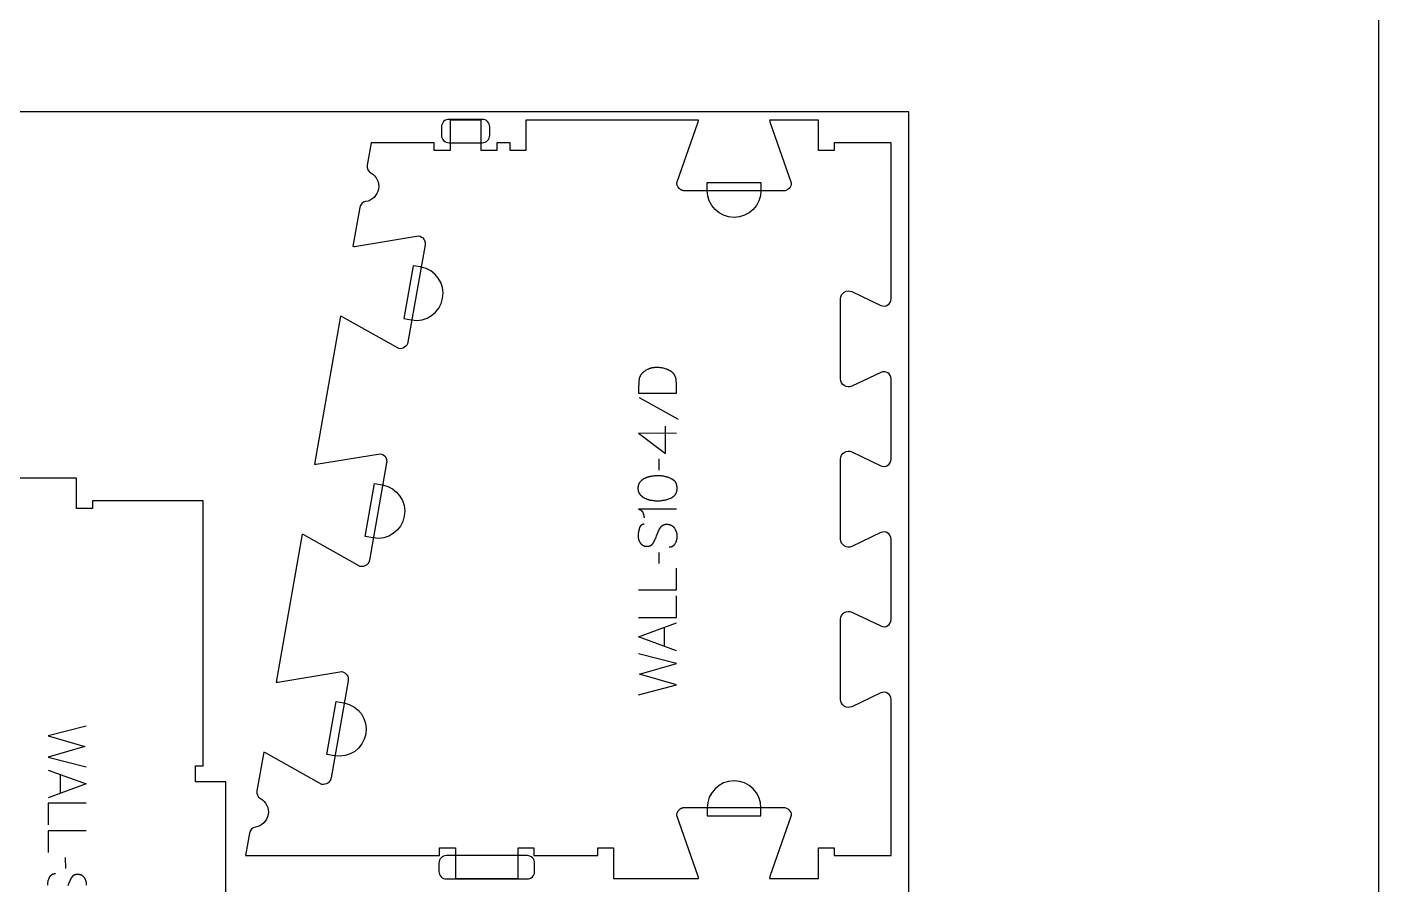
# Model space of a CAD drawing. Extents: x -10701 to -7518, y -10461 to -4867.
# Drawn here: x -8587 to -7518, y -7502 to -6824 of the extents above; entities that cross this region are included whole.
import ezdxf

# ---------------------------------------------------------------- set-up
doc = ezdxf.new("R2010")
doc.units = 0
for name, color, linetype in [('0_SHEET_SPRUCEPLY_2440X122', 1, 'CONTINUOUS'), ('1_ANYTOOL_1MMDEEP_LABELS_S', 2, 'CONTINUOUS'), ('4_ANYTOOL_CUTTHROUGH_OUTSI', 5, 'CONTINUOUS'), ('5_ANYTOOL_HALF_MILL_9MM_IN', 3, 'CONTINUOUS'), ('DONOTCUT', 18, 'CONTINUOUS')]:
    doc.layers.add(name, color=color, linetype=linetype)

msp = doc.modelspace()

# ---------------------------------------------------------------- linework, layer by layer
at = {"layer": '0_SHEET_SPRUCEPLY_2440X122'}
msp.add_lwpolyline([(-10329.7, -6891.2), (-10329.7, -8111.2), (-7889.7, -8111.2), (-7889.7, -6891.2)], close=True, dxfattribs=at)
at = {"layer": '1_ANYTOOL_1MMDEEP_LABELS_S'}
for points in [[(-8103.4, -7113.7), (-8073.4, -7113.7), (-8073.4, -7105.2), (-8073.5, -7104.8), (-8073.5, -7104.4), (-8073.5, -7104), (-8073.5, -7103.6), (-8073.6, -7103.2), (-8073.6, -7102.9), (-8073.7, -7102.5), (-8073.8, -7102.1), (-8073.9, -7101.8), (-8074, -7101.4), (-8074.1, -7101.1), (-8074.2, -7100.8), (-8074.3, -7100.5), (-8074.4, -7100.3), (-8074.4, -7100.2), (-8074.5, -7100), (-8074.6, -7099.9), (-8074.7, -7099.7), (-8074.7, -7099.6), (-8074.8, -7099.4), (-8074.9, -7099.3), (-8075, -7099.1), (-8075.1, -7099), (-8075.2, -7098.9), (-8075.3, -7098.7), (-8075.4, -7098.6), (-8075.4, -7098.5), (-8075.5, -7098.3), (-8075.6, -7098.2), (-8075.7, -7098.1), (-8075.9, -7098), (-8076, -7097.9), (-8076.1, -7097.7), (-8076.2, -7097.6), (-8076.3, -7097.5), (-8076.4, -7097.4), (-8076.5, -7097.3), (-8076.7, -7097.2), (-8076.8, -7097.1), (-8076.9, -7097), (-8077, -7096.9), (-8077.2, -7096.8), (-8077.3, -7096.7), (-8077.4, -7096.6), (-8077.6, -7096.5), (-8077.9, -7096.3), (-8078.2, -7096.1), (-8078.5, -7095.9), (-8079.1, -7095.6), (-8079.7, -7095.3), (-8080.3, -7095.1), (-8081, -7094.8), (-8081.6, -7094.6), (-8082.3, -7094.4), (-8082.9, -7094.2), (-8083.6, -7094), (-8084.2, -7093.8), (-8084.9, -7093.7), (-8085.6, -7093.6), (-8086.3, -7093.5), (-8087, -7093.4), (-8087.6, -7093.4), (-8088.3, -7093.3), (-8089, -7093.3), (-8089.6, -7093.3), (-8090.2, -7093.4), (-8090.8, -7093.4), (-8091.4, -7093.5), (-8092, -7093.6), (-8092.3, -7093.6), (-8092.5, -7093.7), (-8092.8, -7093.7), (-8093.1, -7093.8), (-8093.4, -7093.9), (-8093.7, -7094), (-8093.9, -7094), (-8094.2, -7094.1), (-8094.5, -7094.2), (-8094.7, -7094.3), (-8095, -7094.4), (-8095.3, -7094.5), (-8095.5, -7094.6), (-8095.8, -7094.7), (-8096.3, -7095), (-8096.9, -7095.2), (-8097.4, -7095.5), (-8097.9, -7095.8), (-8098.2, -7096), (-8098.5, -7096.2), (-8098.8, -7096.4), (-8099, -7096.6), (-8099.3, -7096.8), (-8099.6, -7097), (-8099.8, -7097.2), (-8100.1, -7097.5), (-8100.3, -7097.7), (-8100.5, -7097.9), (-8100.7, -7098.1), (-8100.9, -7098.4), (-8101.1, -7098.6), (-8101.3, -7098.8), (-8101.5, -7099.1), (-8101.7, -7099.3), (-8101.8, -7099.6), (-8102, -7099.8), (-8102.1, -7100.1), (-8102.2, -7100.4), (-8102.4, -7100.6), (-8102.5, -7100.9), (-8102.6, -7101.1), (-8102.7, -7101.4), (-8102.8, -7101.7), (-8102.8, -7102), (-8102.9, -7102.3), (-8103, -7102.5), (-8103, -7102.8), (-8103, -7103.1), (-8103.1, -7103.4), (-8103.1, -7103.7), (-8103.2, -7106.2), (-8103.3, -7108.6), (-8103.3, -7111.2)], [(-8103.6, -7188.9), (-8103.6, -7188.5), (-8103.6, -7188.1), (-8103.6, -7187.9), (-8103.6, -7187.8), (-8103.5, -7187.6), (-8103.5, -7187.4), (-8103.5, -7187.3), (-8103.5, -7187.1), (-8103.4, -7186.9), (-8103.4, -7186.8), (-8103.4, -7186.6), (-8103.3, -7186.4), (-8103.3, -7186.3), (-8103.2, -7186.1), (-8103.2, -7186), (-8103.1, -7185.8), (-8103.1, -7185.7), (-8103, -7185.5), (-8103, -7185.4), (-8102.9, -7185.2), (-8102.8, -7185.1), (-8102.8, -7184.9), (-8102.7, -7184.8), (-8102.6, -7184.7), (-8102.5, -7184.5), (-8102.5, -7184.4), (-8102.4, -7184.3), (-8102.3, -7184.1), (-8102.2, -7184), (-8102.1, -7183.9), (-8101.9, -7183.6), (-8101.7, -7183.4), (-8101.5, -7183.2), (-8101.3, -7183), (-8101.1, -7182.7), (-8100.8, -7182.5), (-8100.6, -7182.3), (-8100.4, -7182.1), (-8100.1, -7181.9), (-8099.9, -7181.7), (-8099.6, -7181.6), (-8099.4, -7181.4), (-8099.1, -7181.2), (-8098.8, -7181.1), (-8098.5, -7180.9), (-8098.2, -7180.8), (-8097.9, -7180.6), (-8097.6, -7180.5), (-8097.3, -7180.3), (-8097, -7180.2), (-8096.7, -7180.1), (-8096.4, -7180), (-8096.1, -7179.9), (-8095.8, -7179.8), (-8095.5, -7179.7), (-8095.2, -7179.6), (-8094.8, -7179.5), (-8094.5, -7179.4), (-8094.2, -7179.3), (-8093.8, -7179.3), (-8093.2, -7179.2), (-8092.5, -7179), (-8091.8, -7179), (-8091.1, -7178.9), (-8090.5, -7178.8), (-8089.9, -7178.8), (-8089.2, -7178.7), (-8088.6, -7178.7), (-8088, -7178.7), (-8087.4, -7178.7), (-8086.7, -7178.7), (-8086.1, -7178.8), (-8085.5, -7178.8), (-8084.9, -7178.9), (-8084.3, -7179), (-8083.7, -7179.1), (-8083, -7179.2), (-8082.4, -7179.4), (-8081.8, -7179.5), (-8081.2, -7179.7), (-8080.6, -7179.9), (-8079.9, -7180.1), (-8079.3, -7180.3), (-8078.7, -7180.6), (-8078.1, -7180.8), (-8077.8, -7181), (-8077.5, -7181.1), (-8077.2, -7181.3), (-8077, -7181.3), (-8076.9, -7181.4), (-8076.8, -7181.5), (-8076.6, -7181.6), (-8076.5, -7181.7), (-8076.4, -7181.8), (-8076.3, -7181.8), (-8076.1, -7181.9), (-8076, -7182), (-8075.9, -7182.1), (-8075.8, -7182.2), (-8075.7, -7182.3), (-8075.6, -7182.4), (-8075.5, -7182.5), (-8075.3, -7182.6), (-8075.2, -7182.7), (-8075.1, -7182.8), (-8075, -7182.9), (-8075, -7183.1), (-8074.9, -7183.2), (-8074.8, -7183.3), (-8074.7, -7183.4), (-8074.6, -7183.5), (-8074.5, -7183.6), (-8074.4, -7183.8), (-8074.3, -7183.9), (-8074.3, -7184), (-8074.2, -7184.1), (-8074.1, -7184.3), (-8074.1, -7184.4), (-8074, -7184.5), (-8073.9, -7184.7), (-8073.9, -7184.8), (-8073.8, -7185), (-8073.7, -7185.1), (-8073.7, -7185.2), (-8073.6, -7185.4), (-8073.6, -7185.5), (-8073.5, -7185.7), (-8073.5, -7185.8), (-8073.5, -7186), (-8073.4, -7186.1), (-8073.3, -7186.5), (-8073.3, -7186.8), (-8073.2, -7187.1), (-8073.2, -7187.4), (-8073.1, -7187.8), (-8073.1, -7188.1), (-8073.1, -7188.5), (-8073.1, -7188.9), (-8073.1, -7189.2), (-8073.1, -7189.6), (-8073.1, -7189.9), (-8073.2, -7190.3), (-8073.2, -7190.6), (-8073.3, -7190.9), (-8073.3, -7191.2), (-8073.4, -7191.4), (-8073.4, -7191.6), (-8073.5, -7191.7), (-8073.5, -7191.9), (-8073.5, -7192), (-8073.6, -7192.2), (-8073.6, -7192.3), (-8073.7, -7192.4), (-8073.8, -7192.6), (-8073.8, -7192.7), (-8073.9, -7192.9), (-8073.9, -7193), (-8074, -7193.1), (-8074.1, -7193.3), (-8074.1, -7193.4), (-8074.2, -7193.5), (-8074.3, -7193.7), (-8074.4, -7193.8), (-8074.4, -7193.9), (-8074.5, -7194), (-8074.6, -7194.2), (-8074.7, -7194.3), (-8074.8, -7194.4), (-8074.9, -7194.5), (-8075, -7194.6), (-8075.1, -7194.7), (-8075.2, -7194.8), (-8075.3, -7194.9), (-8075.4, -7195), (-8075.5, -7195.1), (-8075.6, -7195.3), (-8075.7, -7195.3), (-8075.8, -7195.4), (-8075.9, -7195.5), (-8076, -7195.6), (-8076.2, -7195.7), (-8076.3, -7195.8), (-8076.4, -7195.9), (-8076.5, -7196), (-8076.7, -7196.1), (-8076.8, -7196.2), (-8076.9, -7196.2), (-8077.1, -7196.3), (-8077.2, -7196.4), (-8077.5, -7196.6), (-8077.8, -7196.7), (-8078.1, -7196.8), (-8078.7, -7197.1), (-8079.4, -7197.3), (-8080, -7197.5), (-8080.6, -7197.7), (-8081.2, -7197.9), (-8081.9, -7198.1), (-8082.5, -7198.3), (-8083.1, -7198.4), (-8083.7, -7198.5), (-8084.3, -7198.6), (-8085, -7198.7), (-8085.6, -7198.8), (-8086.2, -7198.9), (-8086.8, -7198.9), (-8087.4, -7198.9), (-8088, -7198.9), (-8088.6, -7198.9), (-8089.3, -7198.9), (-8089.9, -7198.9), (-8090.5, -7198.8), (-8091.2, -7198.8), (-8091.9, -7198.7), (-8092.5, -7198.6), (-8093.2, -7198.5), (-8093.5, -7198.4), (-8093.9, -7198.4), (-8094.2, -7198.3), (-8094.5, -7198.2), (-8094.9, -7198.1), (-8095.2, -7198), (-8095.5, -7198), (-8095.8, -7197.9), (-8096.2, -7197.7), (-8096.5, -7197.6), (-8096.8, -7197.5), (-8097.1, -7197.4), (-8097.4, -7197.3), (-8097.7, -7197.2), (-8098, -7197), (-8098.3, -7196.9), (-8098.5, -7196.7), (-8098.8, -7196.6), (-8099.1, -7196.4), (-8099.4, -7196.2), (-8099.6, -7196.1), (-8099.9, -7195.9), (-8100.1, -7195.7), (-8100.4, -7195.5), (-8100.6, -7195.3), (-8100.8, -7195.1), (-8101.1, -7194.9), (-8101.3, -7194.7), (-8101.5, -7194.5), (-8101.7, -7194.2), (-8101.9, -7194), (-8102.1, -7193.8), (-8102.2, -7193.6), (-8102.3, -7193.5), (-8102.4, -7193.4), (-8102.5, -7193.3), (-8102.5, -7193.1), (-8102.6, -7193), (-8102.7, -7192.9), (-8102.8, -7192.7), (-8102.8, -7192.6), (-8102.9, -7192.4), (-8103, -7192.3), (-8103, -7192.2), (-8103.1, -7192), (-8103.1, -7191.9), (-8103.2, -7191.7), (-8103.2, -7191.6), (-8103.3, -7191.4), (-8103.3, -7191.3), (-8103.4, -7191.1), (-8103.4, -7190.9), (-8103.4, -7190.8), (-8103.5, -7190.6), (-8103.5, -7190.4), (-8103.5, -7190.3), (-8103.5, -7190.1), (-8103.6, -7189.9), (-8103.6, -7189.8), (-8103.6, -7189.6), (-8103.6, -7189.2)]]:
    msp.add_lwpolyline(points, close=True, dxfattribs=at)
for points in [[(-8102.9, -7117.2), (-8072.1, -7134.3)], [(-8073.4, -7145.4), (-8103.4, -7145.3), (-8082, -7161.3)], [(-8082, -7161.3), (-8082, -7139.6)], [(-8087.2, -7165.6), (-8087.2, -7174.4)], [(-8073.4, -7205.4), (-8103.4, -7205.4), (-8103.3, -7205.4), (-8103.1, -7205.4), (-8103, -7205.4), (-8102.8, -7205.5), (-8102.7, -7205.5), (-8102.5, -7205.5), (-8102.4, -7205.6), (-8102.3, -7205.6), (-8102.1, -7205.7), (-8102, -7205.7), (-8102, -7205.8), (-8101.9, -7205.8), (-8101.8, -7205.8), (-8101.8, -7205.9), (-8101.7, -7205.9), (-8101.7, -7205.9), (-8101.6, -7206), (-8101.5, -7206), (-8101.5, -7206), (-8101.4, -7206.1), (-8101.4, -7206.1), (-8101.3, -7206.2), (-8101.3, -7206.2), (-8101.2, -7206.2), (-8101.2, -7206.3), (-8101.1, -7206.3), (-8101.1, -7206.4), (-8101, -7206.4), (-8101, -7206.5), (-8100.9, -7206.5), (-8100.9, -7206.6), (-8100.8, -7206.6), (-8100.7, -7206.7), (-8100.7, -7206.8), (-8100.6, -7206.9), (-8100.5, -7207.1), (-8100.4, -7207.2), (-8100.3, -7207.3), (-8100.3, -7207.4), (-8100.2, -7207.6), (-8100.1, -7207.7), (-8100.1, -7207.8), (-8100, -7208), (-8099.9, -7208.3), (-8099.8, -7208.5), (-8099.7, -7208.8), (-8099.6, -7209.1), (-8099.5, -7209.4), (-8099.4, -7209.7), (-8099.3, -7209.9), (-8099.3, -7210.2), (-8099.2, -7210.5), (-8099.2, -7210.8), (-8099.1, -7211), (-8099.1, -7211.3), (-8099.1, -7211.6), (-8099, -7211.8), (-8099, -7212.1), (-8099, -7212.3)], [(-8098.8, -7217.2), (-8099, -7217.2), (-8099.1, -7217.2), (-8099.1, -7217.2), (-8099.2, -7217.2), (-8099.3, -7217.3), (-8099.4, -7217.3), (-8099.5, -7217.3), (-8099.6, -7217.3), (-8099.7, -7217.3), (-8099.8, -7217.3), (-8099.8, -7217.3), (-8099.9, -7217.4), (-8100, -7217.4), (-8100.1, -7217.4), (-8100.2, -7217.4), (-8100.2, -7217.5), (-8100.3, -7217.5), (-8100.4, -7217.5), (-8100.5, -7217.5), (-8100.5, -7217.6), (-8100.6, -7217.6), (-8100.7, -7217.7), (-8100.8, -7217.7), (-8100.8, -7217.7), (-8100.9, -7217.8), (-8101, -7217.8), (-8101, -7217.9), (-8101.1, -7217.9), (-8101.2, -7217.9), (-8101.2, -7218), (-8101.3, -7218), (-8101.4, -7218.1), (-8101.4, -7218.2), (-8101.5, -7218.2), (-8101.5, -7218.3), (-8101.6, -7218.3), (-8101.6, -7218.4), (-8101.7, -7218.4), (-8101.8, -7218.5), (-8101.8, -7218.6), (-8101.9, -7218.6), (-8101.9, -7218.7), (-8102, -7218.8), (-8102, -7218.9), (-8102.1, -7218.9), (-8102.1, -7219), (-8102.2, -7219.1), (-8102.2, -7219.2), (-8102.2, -7219.2), (-8102.3, -7219.3), (-8102.3, -7219.4), (-8102.4, -7219.6), (-8102.5, -7219.7), (-8102.6, -7219.9), (-8102.6, -7220.1), (-8102.7, -7220.3), (-8102.8, -7220.5), (-8103, -7221.3), (-8103.2, -7222.1), (-8103.3, -7222.9), (-8103.5, -7223.7), (-8103.5, -7224.1), (-8103.6, -7224.4), (-8103.6, -7224.8), (-8103.6, -7225.2), (-8103.7, -7225.5), (-8103.7, -7225.9), (-8103.7, -7226.3), (-8103.7, -7226.6), (-8103.7, -7226.8), (-8103.7, -7227), (-8103.7, -7227.2), (-8103.7, -7227.4), (-8103.7, -7227.6), (-8103.6, -7227.8), (-8103.6, -7228), (-8103.6, -7228.1), (-8103.6, -7228.3), (-8103.5, -7228.5), (-8103.5, -7228.7), (-8103.4, -7228.9), (-8103.4, -7229.1), (-8103.4, -7229.2), (-8103.3, -7229.4), (-8103.2, -7229.6), (-8103.2, -7229.8), (-8103.1, -7229.9), (-8103.1, -7230.1), (-8103, -7230.3), (-8102.9, -7230.4), (-8102.8, -7230.6), (-8102.8, -7230.8), (-8102.7, -7230.9), (-8102.6, -7231.1), (-8102.5, -7231.3), (-8102.4, -7231.4), (-8102.3, -7231.6), (-8102.2, -7231.8), (-8102.1, -7231.9), (-8102, -7232.1), (-8101.9, -7232.2), (-8101.8, -7232.4), (-8101.6, -7232.5), (-8101.5, -7232.7), (-8101.4, -7232.8), (-8101.3, -7232.9), (-8101.1, -7233.1), (-8101, -7233.2), (-8100.9, -7233.3), (-8100.7, -7233.4), (-8100.6, -7233.5), (-8100.4, -7233.6), (-8100.3, -7233.7), (-8100.1, -7233.8), (-8100, -7233.9), (-8099.8, -7234), (-8099.7, -7234.1), (-8099.5, -7234.2), (-8099.3, -7234.2), (-8099.2, -7234.3), (-8099, -7234.4), (-8098.8, -7234.4), (-8098.6, -7234.5), (-8098.5, -7234.5), (-8098.3, -7234.6), (-8098.1, -7234.6), (-8097.9, -7234.6), (-8097.7, -7234.7), (-8097.5, -7234.7), (-8097.3, -7234.7), (-8097.1, -7234.7), (-8096.9, -7234.7), (-8096.7, -7234.7), (-8096.5, -7234.7), (-8096.2, -7234.7), (-8096, -7234.7), (-8095.8, -7234.7), (-8095.6, -7234.6), (-8095.4, -7234.6), (-8095.2, -7234.6), (-8095.1, -7234.5), (-8094.9, -7234.5), (-8094.7, -7234.4), (-8094.5, -7234.4), (-8094.3, -7234.3), (-8094.3, -7234.3), (-8094.2, -7234.2), (-8094.1, -7234.2), (-8094, -7234.2), (-8093.9, -7234.1), (-8093.8, -7234.1), (-8093.8, -7234.1), (-8093.7, -7234), (-8093.6, -7234), (-8093.5, -7233.9), (-8093.4, -7233.9), (-8093.4, -7233.8), (-8093.3, -7233.8), (-8093.2, -7233.7), (-8093.1, -7233.7), (-8093.1, -7233.6), (-8093, -7233.6), (-8092.9, -7233.5), (-8092.9, -7233.4), (-8092.8, -7233.4), (-8092.7, -7233.3), (-8092.7, -7233.3), (-8092.6, -7233.2), (-8092.5, -7233.1), (-8092.4, -7233), (-8092.3, -7232.8), (-8092.2, -7232.7), (-8092, -7232.5), (-8091.9, -7232.4), (-8091.8, -7232.2), (-8091.7, -7232.1), (-8091.6, -7231.9), (-8091.2, -7231.2), (-8090.8, -7230.4), (-8090.5, -7229.7), (-8090.1, -7228.9), (-8089.8, -7228.2), (-8089.4, -7227.4), (-8089.1, -7226.5), (-8088.8, -7225.7), (-8088.5, -7224.9), (-8088.2, -7224.1), (-8087.8, -7223.3), (-8087.5, -7222.5), (-8087.1, -7221.8), (-8086.7, -7221.1), (-8086.3, -7220.4), (-8085.9, -7219.7), (-8085.8, -7219.5), (-8085.7, -7219.3), (-8085.5, -7219.2), (-8085.5, -7219.1), (-8085.4, -7219), (-8085.4, -7219), (-8085.3, -7218.9), (-8085.2, -7218.8), (-8085.2, -7218.8), (-8085.1, -7218.7), (-8085, -7218.6), (-8085, -7218.6), (-8084.9, -7218.5), (-8084.8, -7218.4), (-8084.8, -7218.4), (-8084.7, -7218.3), (-8084.6, -7218.3), (-8084.5, -7218.2), (-8084.5, -7218.2), (-8084.4, -7218.1), (-8084.3, -7218.1), (-8084.2, -7218), (-8084.2, -7218), (-8084.1, -7217.9), (-8084, -7217.9), (-8083.9, -7217.8), (-8083.8, -7217.8), (-8083.7, -7217.8), (-8083.7, -7217.7), (-8083.6, -7217.7), (-8083.5, -7217.7), (-8083.4, -7217.6), (-8083.3, -7217.6), (-8083.2, -7217.6), (-8083.1, -7217.5), (-8083, -7217.5), (-8082.9, -7217.5), (-8082.8, -7217.4), (-8082.6, -7217.4), (-8082.4, -7217.3), (-8082.2, -7217.3), (-8082, -7217.3), (-8081.8, -7217.3), (-8081.5, -7217.3), (-8081.3, -7217.2), (-8081.1, -7217.2), (-8080.9, -7217.2), (-8080.7, -7217.3), (-8080.4, -7217.3), (-8080.2, -7217.3), (-8080, -7217.3), (-8079.8, -7217.4), (-8079.5, -7217.4), (-8079.3, -7217.4), (-8079.1, -7217.5), (-8078.9, -7217.5), (-8078.7, -7217.6), (-8078.5, -7217.6), (-8078.3, -7217.7), (-8078.1, -7217.8), (-8077.9, -7217.9), (-8077.7, -7217.9), (-8077.5, -7218), (-8077.4, -7218.1), (-8077.2, -7218.2), (-8077, -7218.3), (-8076.8, -7218.4), (-8076.7, -7218.5), (-8076.5, -7218.7), (-8076.4, -7218.8), (-8076.2, -7218.9), (-8076.1, -7219), (-8075.9, -7219.2), (-8075.8, -7219.3), (-8075.6, -7219.5), (-8075.5, -7219.6), (-8075.4, -7219.8), (-8075.2, -7219.9), (-8075.1, -7220.1), (-8075, -7220.3), (-8074.9, -7220.4), (-8074.7, -7220.8), (-8074.5, -7221.2), (-8074.3, -7221.5), (-8074.1, -7221.9), (-8073.9, -7222.3), (-8073.8, -7222.7), (-8073.7, -7222.9), (-8073.6, -7223), (-8073.6, -7223.2), (-8073.5, -7223.4), (-8073.4, -7223.6), (-8073.4, -7223.8), (-8073.3, -7224), (-8073.3, -7224.2), (-8073.3, -7224.4), (-8073.2, -7224.6), (-8073.2, -7224.8), (-8073.2, -7225), (-8073.1, -7225.2), (-8073.1, -7225.4), (-8073.1, -7225.8), (-8073, -7226.2), (-8073, -7226.6), (-8073, -7227), (-8073, -7227.5), (-8073.1, -7227.9), (-8073.1, -7228.3), (-8073.2, -7228.7), (-8073.2, -7229), (-8073.3, -7229.4), (-8073.4, -7229.8), (-8073.5, -7230.2), (-8073.6, -7230.6), (-8073.7, -7230.9), (-8073.9, -7231.3), (-8074, -7231.7), (-8074.2, -7232), (-8074.4, -7232.4), (-8074.6, -7232.7), (-8074.7, -7232.9), (-8074.8, -7233), (-8074.9, -7233.2), (-8075, -7233.3), (-8075.1, -7233.5), (-8075.2, -7233.6), (-8075.3, -7233.8), (-8075.4, -7233.9), (-8075.6, -7234), (-8075.7, -7234.1), (-8075.8, -7234.3), (-8076, -7234.4), (-8076, -7234.4), (-8076.1, -7234.5), (-8076.2, -7234.5), (-8076.2, -7234.6), (-8076.3, -7234.6), (-8076.4, -7234.7), (-8076.4, -7234.7), (-8076.5, -7234.8), (-8076.6, -7234.8), (-8076.7, -7234.8), (-8076.7, -7234.9), (-8076.8, -7234.9), (-8076.9, -7235), (-8077, -7235), (-8077.1, -7235), (-8077.1, -7235.1), (-8077.2, -7235.1), (-8077.3, -7235.1), (-8077.4, -7235.1), (-8077.5, -7235.2), (-8077.6, -7235.2), (-8077.8, -7235.3), (-8078, -7235.3), (-8078.1, -7235.3), (-8078.3, -7235.4), (-8078.5, -7235.4), (-8078.7, -7235.4), (-8078.9, -7235.4), (-8079, -7235.4), (-8079.2, -7235.4)], [(-8087.2, -7239.5), (-8087.2, -7248.3)], [(-8103.4, -7269.2), (-8073.4, -7269.2), (-8073.4, -7252.1)], [(-8103.4, -7291), (-8073.4, -7291), (-8073.4, -7273.9)], [(-8073.4, -7317.3), (-8103.4, -7306.4), (-8073.4, -7295.3)], [(-8082.9, -7313.8), (-8082.9, -7298.9)], [(-8103.4, -7352), (-8073.4, -7344.3), (-8102.5, -7335.8), (-8073.4, -7327.3), (-8103.4, -7319.8)], [(-8540.1, -7376.8), (-8570.1, -7384.6), (-8541, -7393), (-8570.1, -7401.5), (-8540.1, -7409)], [(-8570.1, -7411.6), (-8540.1, -7422.4), (-8570.1, -7433.5)], [(-8560.5, -7415), (-8560.5, -7429.9)], [(-8540.1, -7437.8), (-8570.1, -7437.8), (-8570.1, -7454.9)], [(-8540.1, -7459.6), (-8570.1, -7459.6), (-8570.1, -7476.7)], [(-8556.2, -7489.3), (-8556.3, -7480.6)], [(-8570.4, -7502.6), (-8570.4, -7502.2), (-8570.4, -7501.8), (-8570.4, -7501.4), (-8570.4, -7501), (-8570.4, -7500.6), (-8570.3, -7500.2), (-8570.2, -7499.8), (-8570.2, -7499.4), (-8570.1, -7499), (-8570, -7498.6), (-8569.8, -7498.3), (-8569.7, -7497.9), (-8569.6, -7497.5), (-8569.4, -7497.2), (-8569.3, -7496.8), (-8569.1, -7496.5), (-8568.9, -7496.1), (-8568.8, -7495.9), (-8568.7, -7495.8), (-8568.6, -7495.6), (-8568.5, -7495.5), (-8568.4, -7495.3), (-8568.2, -7495.2), (-8568.1, -7495), (-8568, -7494.9), (-8567.9, -7494.8), (-8567.8, -7494.7), (-8567.6, -7494.6), (-8567.5, -7494.4), (-8567.4, -7494.4), (-8567.4, -7494.3), (-8567.3, -7494.3), (-8567.2, -7494.2), (-8567.1, -7494.2), (-8567.1, -7494.1), (-8567, -7494.1), (-8566.9, -7494.1), (-8566.9, -7494), (-8566.8, -7494), (-8566.7, -7493.9), (-8566.6, -7493.9), (-8566.6, -7493.9), (-8566.5, -7493.8), (-8566.4, -7493.8), (-8566.3, -7493.8), (-8566.2, -7493.7), (-8566.2, -7493.7), (-8566.1, -7493.7), (-8566, -7493.6), (-8565.8, -7493.6), (-8565.7, -7493.5), (-8565.5, -7493.5), (-8565.3, -7493.5), (-8565.1, -7493.4), (-8565, -7493.4), (-8564.8, -7493.4), (-8564.6, -7493.4), (-8564.4, -7493.4), (-8564.2, -7493.4)], [(-8539.7, -7502.6), (-8539.7, -7502.2), (-8539.7, -7502), (-8539.8, -7501.8), (-8539.8, -7501.6), (-8539.8, -7501.4), (-8539.8, -7501.2), (-8539.8, -7501), (-8539.8, -7500.9), (-8539.9, -7500.7), (-8539.9, -7500.5), (-8539.9, -7500.3), (-8540, -7500.1), (-8540, -7499.9), (-8540, -7499.8), (-8540.1, -7499.6), (-8540.1, -7499.4), (-8540.2, -7499.2), (-8540.3, -7499.1), (-8540.3, -7498.9), (-8540.4, -7498.7), (-8540.5, -7498.5), (-8540.5, -7498.4), (-8540.6, -7498.2), (-8540.7, -7498), (-8540.8, -7497.9), (-8540.9, -7497.7), (-8540.9, -7497.5), (-8541, -7497.4), (-8541.1, -7497.2), (-8541.2, -7497.1), (-8541.3, -7496.9), (-8541.5, -7496.7), (-8541.6, -7496.6), (-8541.7, -7496.4), (-8541.8, -7496.3), (-8541.9, -7496.1), (-8542, -7496), (-8542.2, -7495.9), (-8542.3, -7495.7), (-8542.4, -7495.6), (-8542.6, -7495.5), (-8542.7, -7495.4), (-8542.9, -7495.3), (-8543, -7495.2), (-8543.2, -7495.1), (-8543.3, -7495), (-8543.5, -7494.9), (-8543.6, -7494.8), (-8543.8, -7494.7), (-8543.9, -7494.6), (-8544.1, -7494.6), (-8544.3, -7494.5), (-8544.5, -7494.4), (-8544.6, -7494.4), (-8544.8, -7494.3), (-8545, -7494.3), (-8545.2, -7494.3), (-8545.4, -7494.2), (-8545.6, -7494.2), (-8545.8, -7494.2), (-8546, -7494.1), (-8546.2, -7494.1), (-8546.4, -7494.1), (-8546.6, -7494.1), (-8546.8, -7494.1), (-8547, -7494.1), (-8547.2, -7494.1), (-8547.4, -7494.1), (-8547.6, -7494.1), (-8547.8, -7494.2), (-8548, -7494.2), (-8548.2, -7494.2), (-8548.4, -7494.3), (-8548.6, -7494.3), (-8548.8, -7494.4), (-8548.9, -7494.4), (-8549.1, -7494.5), (-8549.2, -7494.5), (-8549.3, -7494.6), (-8549.4, -7494.6), (-8549.5, -7494.6), (-8549.5, -7494.7), (-8549.6, -7494.7), (-8549.7, -7494.8), (-8549.8, -7494.8), (-8549.9, -7494.8), (-8549.9, -7494.9), (-8550, -7494.9), (-8550.1, -7495), (-8550.2, -7495), (-8550.2, -7495.1), (-8550.3, -7495.1), (-8550.4, -7495.2), (-8550.4, -7495.3), (-8550.5, -7495.3), (-8550.6, -7495.4), (-8550.7, -7495.4), (-8550.7, -7495.5), (-8550.8, -7495.6), (-8550.9, -7495.6), (-8550.9, -7495.7), (-8551, -7495.8), (-8551.2, -7496), (-8551.3, -7496.1), (-8551.4, -7496.3), (-8551.5, -7496.4), (-8551.6, -7496.6), (-8551.7, -7496.8), (-8551.8, -7496.9), (-8552.2, -7497.6), (-8552.6, -7498.4), (-8553, -7499.1), (-8553.3, -7499.9), (-8553.7, -7500.7), (-8554, -7501.5), (-8554.3, -7502.3), (-8554.6, -7503.1)]]:
    msp.add_lwpolyline(points, dxfattribs=at)
at = {"layer": '4_ANYTOOL_CUTTHROUGH_OUTSI', "color": 5}
msp.add_lwpolyline([(-8314.7, -6915.7), (-8317.9, -6933.5, 0.317837), (-8315, -6939.5, -0.317837), (-8309, -6952.3, -0.317837), (-8319.1, -6962.2, 0.317837), (-8323.8, -6966.9), (-8329.2, -6997.5, 0.061485), (-8327.8, -6997.6), (-8277.3, -6989.3), (-8277.2, -6989.3), (-8277.2, -6989.3), (-8277.2, -6989.3, -0.198912), (-8273.2, -6991.9), (-8273.1, -6992), (-8273, -6992.1), (-8272.9, -6992.3), (-8272.9, -6992.4), (-8272.8, -6992.5), (-8272.7, -6992.7), (-8272.6, -6992.8), (-8272.6, -6992.9), (-8272.5, -6993.1), (-8272.5, -6993.2), (-8272.4, -6993.4), (-8272.4, -6993.5), (-8272.3, -6993.7), (-8272.3, -6993.8), (-8272.2, -6994), (-8272.2, -6994.1), (-8272.2, -6994.3), (-8272.1, -6994.4), (-8272.1, -6994.6), (-8272.1, -6994.7), (-8272.1, -6994.9), (-8272.1, -6995), (-8272, -6995.2), (-8272, -6995.3), (-8272, -6995.5), (-8272, -6995.6), (-8272.1, -6995.8), (-8272.1, -6995.9), (-8272.1, -6996.1), (-8272.1, -6996.2), (-8272.1, -6996.4), (-8272.1, -6996.5), (-8285.7, -7073.4, -0.414214), (-8292.9, -7078.4), (-8293, -7078.4), (-8293, -7078.4), (-8337.6, -7053.4), (-8337.6, -7053.4, 0.061485), (-8338.9, -7052.9), (-8359.5, -7169.8, 0.061485), (-8358.1, -7169.8), (-8307.7, -7161.5), (-8307.6, -7161.5), (-8307.6, -7161.5), (-8307.6, -7161.5, -0.198912), (-8303.5, -7164.1), (-8303.5, -7164.2), (-8303.4, -7164.4), (-8303.3, -7164.5), (-8303.2, -7164.6), (-8303.1, -7164.8), (-8303.1, -7164.9), (-8303, -7165), (-8302.9, -7165.2), (-8302.9, -7165.3), (-8302.8, -7165.5), (-8302.8, -7165.6), (-8302.7, -7165.7), (-8302.7, -7165.9), (-8302.6, -7166), (-8302.6, -7166.2), (-8302.6, -7166.3), (-8302.5, -7166.5), (-8302.5, -7166.7), (-8302.5, -7166.8), (-8302.5, -7167), (-8302.4, -7167.1), (-8302.4, -7167.3), (-8302.4, -7167.4), (-8302.4, -7167.6), (-8302.4, -7167.7), (-8302.4, -7167.9), (-8302.4, -7168), (-8302.4, -7168.2), (-8302.4, -7168.3), (-8302.5, -7168.5), (-8302.5, -7168.6), (-8302.5, -7168.8), (-8316.1, -7245.6), (-8316.1, -7245.7), (-8316.1, -7245.9), (-8316.1, -7246), (-8316.2, -7246.2), (-8316.2, -7246.3), (-8316.3, -7246.5), (-8316.3, -7246.6), (-8316.4, -7246.8), (-8316.4, -7246.9), (-8316.5, -7247.1), (-8316.6, -7247.2), (-8316.6, -7247.3), (-8316.7, -7247.5), (-8316.8, -7247.6), (-8316.9, -7247.7), (-8316.9, -7247.9), (-8317, -7248), (-8317.1, -7248.1), (-8317.2, -7248.3), (-8317.3, -7248.4), (-8317.4, -7248.5), (-8317.5, -7248.6), (-8317.6, -7248.7), (-8317.7, -7248.8), (-8317.8, -7249), (-8317.9, -7249.1), (-8318, -7249.2), (-8318.1, -7249.3), (-8318.3, -7249.4), (-8318.4, -7249.5), (-8318.5, -7249.5), (-8318.6, -7249.6, -0.198912), (-8323.3, -7250.7), (-8323.3, -7250.7), (-8323.4, -7250.6), (-8368, -7225.6), (-8368, -7225.6, 0.061485), (-8369.3, -7225.1), (-8389.9, -7342, 0.061485), (-8388.5, -7342), (-8338, -7333.8), (-8338, -7333.8), (-8337.9, -7333.8), (-8337.9, -7333.8, -0.414214), (-8332.9, -7341), (-8346.4, -7417.8), (-8346.5, -7418), (-8346.5, -7418.1), (-8346.5, -7418.3), (-8346.6, -7418.4), (-8346.6, -7418.6), (-8346.6, -7418.7), (-8346.7, -7418.9), (-8346.7, -7419), (-8346.8, -7419.2), (-8346.9, -7419.3), (-8346.9, -7419.4), (-8347, -7419.6), (-8347.1, -7419.7), (-8347.1, -7419.8), (-8347.2, -7420), (-8347.3, -7420.1), (-8347.4, -7420.2), (-8347.5, -7420.4), (-8347.6, -7420.5), (-8347.7, -7420.6), (-8347.8, -7420.7), (-8347.9, -7420.9), (-8348, -7421), (-8348.1, -7421.1), (-8348.2, -7421.2), (-8348.3, -7421.3), (-8348.4, -7421.4), (-8348.5, -7421.5), (-8348.6, -7421.6), (-8348.8, -7421.7), (-8348.9, -7421.8), (-8349, -7421.9, -0.198912), (-8353.7, -7422.9), (-8353.7, -7422.9), (-8353.7, -7422.9), (-8398.4, -7397.9), (-8398.4, -7397.9, 0.061485), (-8399.7, -7397.4), (-8405.1, -7428.1, 0.317837), (-8402.3, -7434.1, -0.317837), (-8396.2, -7446.8, -0.317837), (-8406.3, -7456.8, 0.317837), (-8411, -7461.5), (-8414.1, -7479.2), (-8260.6, -7479.2), (-8260.6, -7473.2), (-8248.1, -7473.2), (-8248.1, -7497.2), (-8198.6, -7497.2), (-8198.6, -7473.2), (-8186.1, -7473.2), (-8186.1, -7479.2), (-8135.6, -7479.2), (-8135.6, -7473.2), (-8123.1, -7473.2), (-8123.1, -7497.2), (-8073.4, -7497.2), (-8055.9, -7497.2), (-8055.9, -7497.2, 0.061485), (-8056.2, -7495.8), (-8073.1, -7447.5), (-8073.1, -7447.5), (-8073.1, -7447.4), (-8073.1, -7447.4, -0.198912), (-8071.2, -7443), (-8071.1, -7442.9), (-8071, -7442.8), (-8070.9, -7442.7), (-8070.8, -7442.6), (-8070.7, -7442.5), (-8070.6, -7442.4), (-8070.4, -7442.3), (-8070.3, -7442.2), (-8070.2, -7442.2), (-8070, -7442.1), (-8069.9, -7442), (-8069.8, -7441.9), (-8069.6, -7441.8), (-8069.5, -7441.8), (-8069.4, -7441.7), (-8069.2, -7441.7), (-8069.1, -7441.6), (-8068.9, -7441.5), (-8068.8, -7441.5), (-8068.6, -7441.4), (-8068.5, -7441.4), (-8068.3, -7441.4), (-8068.2, -7441.3), (-8068, -7441.3), (-8067.9, -7441.3), (-8067.7, -7441.2), (-8067.6, -7441.2), (-8067.4, -7441.2), (-8067.3, -7441.2), (-8067.1, -7441.2), (-8067, -7441.2), (-8066.8, -7441.2), (-7988.8, -7441.2, -0.414214), (-7982.6, -7447.4), (-7982.6, -7447.5), (-7982.6, -7447.5), (-7999.5, -7495.8), (-7999.5, -7495.8, 0.061485), (-7999.7, -7497.2), (-7961.1, -7497.2), (-7961.1, -7473.2), (-7948.6, -7473.2), (-7948.6, -7479.2), (-7903.6, -7479.2), (-7903.6, -7355.8), (-7903.6, -7355.8, 0.551268), (-7911.8, -7350.6), (-7934.7, -7361.5, -0.551268), (-7943.6, -7355.8), (-7943.6, -7292.4, -0.551268), (-7934.7, -7286.8), (-7911.8, -7297.7, 0.551268), (-7903.6, -7292.5), (-7903.6, -7229.1, 0.551268), (-7911.8, -7223.9), (-7934.7, -7234.8, -0.551268), (-7943.6, -7229.1), (-7943.6, -7165.7, -0.551268), (-7934.7, -7160.1), (-7911.8, -7171, 0.551268), (-7903.6, -7165.8), (-7903.6, -7102.4, 0.551268), (-7911.8, -7097.2), (-7934.7, -7108.1, -0.551268), (-7943.6, -7102.4), (-7943.6, -7039, -0.551268), (-7934.7, -7033.4), (-7911.8, -7044.3, 0.257375), (-7906.3, -7043.9, 0.257375), (-7903.6, -7039.1), (-7903.6, -6915.7), (-7948.6, -6915.7), (-7948.6, -6921.7), (-7961.1, -6921.7), (-7961.1, -6897.7), (-7999.7, -6897.7), (-7999.7, -6897.7, 0.061485), (-7999.5, -6899.1), (-7982.6, -6947.3), (-7982.6, -6947.4), (-7982.6, -6947.4), (-7982.6, -6947.4, -0.414214), (-7988.8, -6953.7), (-8066.8, -6953.7), (-8067, -6953.7), (-8067.1, -6953.7), (-8067.3, -6953.7), (-8067.4, -6953.6), (-8067.6, -6953.6), (-8067.7, -6953.6), (-8067.9, -6953.6), (-8068, -6953.6), (-8068.2, -6953.5), (-8068.3, -6953.5), (-8068.5, -6953.5), (-8068.6, -6953.4), (-8068.8, -6953.4), (-8068.9, -6953.3), (-8069.1, -6953.3), (-8069.2, -6953.2), (-8069.4, -6953.1), (-8069.5, -6953.1), (-8069.6, -6953), (-8069.8, -6952.9), (-8069.9, -6952.9), (-8070, -6952.8), (-8070.2, -6952.7), (-8070.3, -6952.6), (-8070.4, -6952.5), (-8070.6, -6952.4), (-8070.7, -6952.3), (-8070.8, -6952.2), (-8070.9, -6952.2), (-8071, -6952.1), (-8071.1, -6951.9), (-8071.2, -6951.8, -0.198912), (-8073.1, -6947.4), (-8073.1, -6947.4), (-8073.1, -6947.3), (-8056.2, -6899.1), (-8056.2, -6899.1, 0.061485), (-8055.9, -6897.7), (-8073.4, -6897.7), (-8192.4, -6897.7), (-8192.4, -6921.7), (-8204.9, -6921.7), (-8204.9, -6915.7), (-8215.4, -6915.7), (-8215.4, -6921.7), (-8227.9, -6921.7), (-8227.9, -6897.7), (-8252.4, -6897.7), (-8252.4, -6921.7), (-8264.9, -6921.7), (-8264.9, -6915.7), (-8314.7, -6915.7)], format="xyb", close=True, dxfattribs=at)
msp.add_lwpolyline([(-8597.1, -7780.3), (-8547.6, -7780.3), (-8547.6, -7756.3), (-8535.1, -7756.3), (-8535.1, -7762.3), (-8447.6, -7762.3), (-8447.6, -7552.8), (-8453.6, -7552.8), (-8453.6, -7540.3), (-8429.6, -7540.3), (-8429.6, -7420.8), (-8453.6, -7420.8), (-8453.6, -7408.3), (-8447.6, -7408.3), (-8447.6, -7198.8), (-8535.1, -7198.8), (-8535.1, -7204.8), (-8547.6, -7204.8), (-8547.6, -7180.8), (-8597.1, -7180.8)], dxfattribs=at)
at = {"layer": '5_ANYTOOL_HALF_MILL_9MM_IN', "color": 3}
for points in [[(-8253.2, -6897.2, 0.414214), (-8259.2, -6903.2), (-8259.2, -6909.7, 0.414214), (-8253.2, -6915.7), (-8227, -6915.7, 0.414214), (-8221, -6909.7), (-8221, -6903.2, 0.414214), (-8227, -6897.2)], [(-8006.6, -6953.4, -1), (-8049.1, -6953.4), (-8049.1, -6953.2), (-8049.1, -6947.2), (-8006.6, -6947.2), (-8006.6, -6953.2), (-8006.6, -6953.4)], [(-8282.8, -7055.8, 1), (-8275.5, -7014), (-8275.7, -7013.9), (-8281.6, -7012.9), (-8289, -7054.7), (-8283.1, -7055.8), (-8282.8, -7055.8)], [(-8305.8, -7186.2, -1), (-8313.2, -7228.1), (-8313.5, -7228), (-8319.4, -7227), (-8312, -7185.1), (-8306.1, -7186.2), (-8305.8, -7186.2)], [(-8336.2, -7358.5, -1), (-8343.6, -7400.3), (-8343.8, -7400.3), (-8349.7, -7399.2), (-8342.4, -7357.4), (-8336.5, -7358.4), (-8336.2, -7358.5)], [(-8006.6, -7441.4, 1), (-8049.1, -7441.4), (-8049.1, -7441.7), (-8049.1, -7447.7), (-8006.6, -7447.7), (-8006.6, -7441.7), (-8006.6, -7441.4)], [(-8255.2, -7479.2, 0.414214), (-8261.2, -7485.2), (-8261.2, -7491.7, 0.414214), (-8255.2, -7497.7), (-8191.5, -7497.7, 0.414214), (-8185.5, -7491.7), (-8185.5, -7485.2, 0.414214), (-8191.5, -7479.2)]]:
    msp.add_lwpolyline(points, format="xyb", close=True, dxfattribs=at)
at = {"layer": 'DONOTCUT'}
msp.add_lwpolyline([(-10701.4, -10460.6), (-7518, -10460.6), (-7518, -4867.2), (-10701.4, -4867.2)], close=True, dxfattribs=at)

doc.saveas('drawing.dxf')
